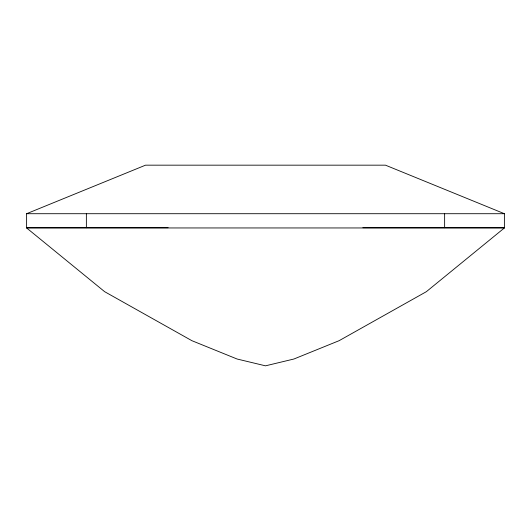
<?xml version="1.0" encoding="UTF-8"?>
<svg xmlns="http://www.w3.org/2000/svg" width="531" height="531" viewBox="0 0 531 531"><rect width="100%" height="100%" fill="white"/><g stroke="black" fill="none" stroke-linecap="round" stroke-linejoin="round"><path stroke-width="0.8" d="M504.39 227.952L426.353 291.685L339.103 340.69L293.889 359.022L265.5 365.832L237.111 359.022L191.897 340.69L104.647 291.685L26.61 227.952L26.61 213.708L145.54 165.168L385.46 165.168L504.39 213.708L504.39 227.952L26.61 227.952M26.61 213.708L504.39 213.708M26.55 227.713L168.128 227.713M362.872 227.713L504.45 227.713M444.633 213.708L444.633 227.719M86.367 213.708L86.367 227.719"/></g></svg>
